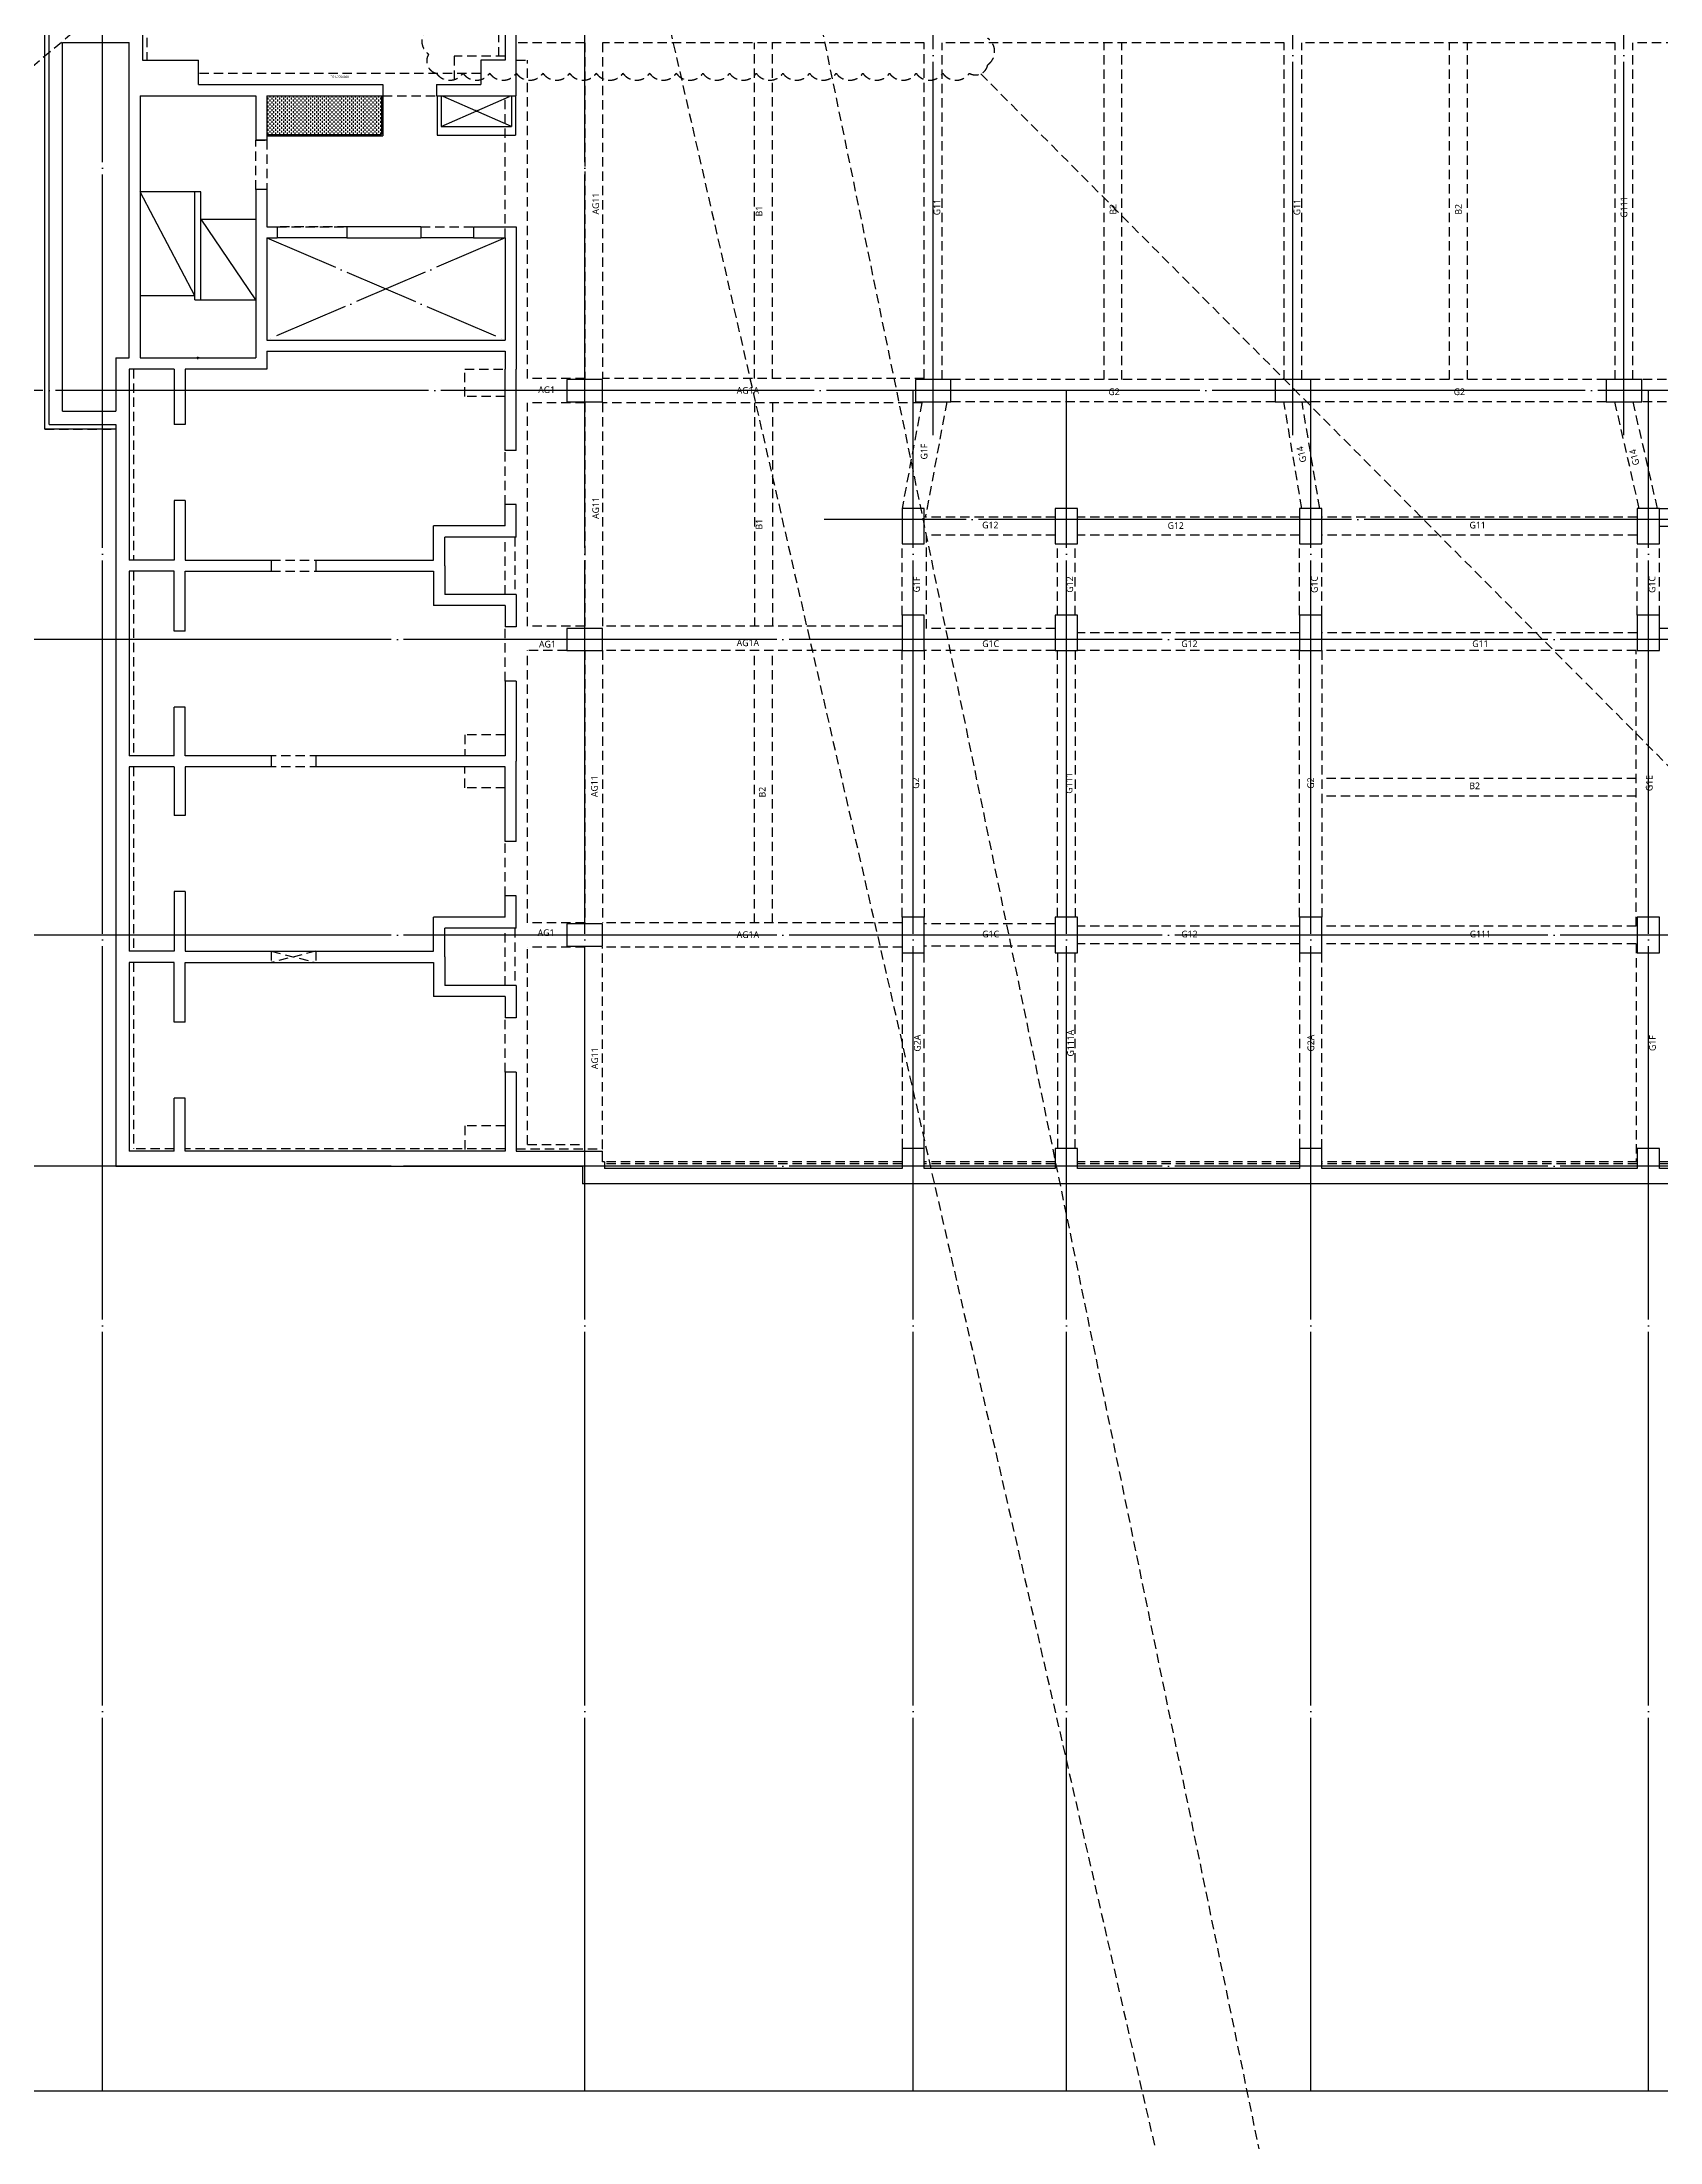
# Model space of a CAD drawing. Header units: millimetres. Extents: x 327808 to 2562540, y -728300 to 402793.
# Drawn here: x 1838888 to 1875313, y -681054 to -633808 of the extents above; entities that cross this region are included whole.
import ezdxf
from ezdxf.enums import TextEntityAlignment as Align
from ezdxf.xclip import XClip

# ---------------------------------------------------------------- set-up
doc = ezdxf.new("R2010")
doc.units = ezdxf.units.MM
doc.header["$LTSCALE"] = 140
doc.header["$XCLIPFRAME"] = 0
for name, pattern in [('XS-지하주차장$0$CEN', [62, 60, -1, 0, -1]), ('XS-지하주차장$0$DDOT', [14, 12, -1, 0, -1]), ('XS-지하주차장$0$HID', [2.3, 1.5, -0.8])]:
    doc.linetypes.add(name, pattern=pattern)
for name, color, linetype, plot in [('XS-지하주차장$0$0106', 3, 'XS-지하주차장$0$HID', False), ('XS-지하주차장$0$B-TEXT', 7, 'Continuous', False), ('XS-지하주차장$0$DEFPOINT', 144, 'Continuous', False), ('XS-지하주차장$0$G-TEXT', 3, 'Continuous', False), ('XS-지하주차장$0$PD', 145, 'XS-지하주차장$0$HID', False)]:
    doc.layers.add(name, color=color, linetype=linetype, plot=plot)
for name, color, linetype in [('XS-지하주차장$0$AWG', 5, 'XS-지하주차장$0$HID'), ('XS-지하주차장$0$B', 9, 'XS-지하주차장$0$HID'), ('XS-지하주차장$0$BEAM', 6, 'XS-지하주차장$0$HID'), ('XS-지하주차장$0$CEN-P', 14, 'XS-지하주차장$0$CEN'), ('XS-지하주차장$0$COL', 2, 'Continuous'), ('XS-지하주차장$0$DASH', 8, 'Continuous'), ('XS-지하주차장$0$EL7', 7, 'Continuous'), ('XS-지하주차장$0$FP-CORE', 8, 'Continuous'), ('XS-지하주차장$0$G', 4, 'XS-지하주차장$0$HID'), ('XS-지하주차장$0$HID', 7, 'XS-지하주차장$0$HID'), ('XS-지하주차장$0$OPEN', 9, 'XS-지하주차장$0$DDOT'), ('XS-지하주차장$0$STEEL', 9, 'Continuous'), ('XS-지하주차장$0$TG', 30, 'XS-지하주차장$0$HID'), ('XS-지하주차장$0$W1', 2, 'Continuous'), ('XS-지하주차장$0$W1-H', 11, 'XS-지하주차장$0$HID'), ('XS-지하주차장$0$W2', 9, 'Continuous'), ('XS-지하주차장$0$WG', 6, 'XS-지하주차장$0$HID')]:
    doc.layers.add(name, color=color, linetype=linetype)
doc.styles.add('XS-지하주차장$0$맑은 고딕', font='malgun.ttf')
doc.styles.add('XS-지하주차장$0$맑은고딕', font='malgun.ttf')

# ---------------------------------------------------------------- blocks, each defined once
blk = doc.blocks.new('XS-지하주차장$0$B1-3')
at = {"layer": 'XS-지하주차장$0$DASH'}
h = blk.add_hatch(dxfattribs=at)
h.set_pattern_fill('DASH', color=256, scale=350, angle=180, style=0)
h.set_pattern_definition([(2e-15, (-352465.525, 2358.91), (43.75, 43.75), [43.75, -43.75])])
h.paths.add_polyline_path([(24595, 3100), (25465, 3100), (25465, 5680), (24595, 5680)])
at = {"layer": 'XS-지하주차장$0$DEFPOINT', "color": 1}
for p, q in [((30520, 1550), (30470, 1550)), ((30495, 1575), (30495, 1525))]:
    blk.add_line(p, q, dxfattribs=at)
at = {"layer": 'XS-지하주차장$0$EL7'}
for p, q in [((27795, 7755), (27795, 6565)), ((27795, 4900), (27795, 3330))]:
    blk.add_line(p, q, dxfattribs=at)
at = {"layer": 'XS-지하주차장$0$FP-CORE'}
for p, q in [((27370, 1620), (27370, 2850)), ((29190, 2850), (27370, 1620)), ((29190, 1482), (29190, 2850)), ((26760, 1617), (26760, 250)), ((29190, 1617), (26760, 1617)), ((29190, 1482), (26760, 1482)), ((29100, 1480), (26760, 250)), ((29100, 1480), (29100, 250))]:
    blk.add_line(p, q, dxfattribs=at)
at = {"layer": 'XS-지하주차장$0$OPEN'}
for p, q in [((25290, 7025), (24595, 8610)), ((25290, 8610), (24595, 7025)), ((27795, 3100), (30095, 8465)), ((27795, 8465), (30095, 3100))]:
    blk.add_line(p, q, dxfattribs=at)
at = {"layer": 'XS-지하주차장$0$PD'}
for p, q in [((34525, 8685), (35815, 8685)), ((43325, 8685), (44615, 8685)), ((23705, 8465), (23705, 7315)), ((30745, 7555), (30745, 8465)), ((31365, 8465), (31365, 7555)), ((38975, 8465), (38975, 7555)), ((40165, 8465), (40165, 7555)), ((47775, 8465), (47775, 7555)), ((23705, 7315), (24345, 7315)), ((31365, 7555), (30745, 7555)), ((38975, 7555), (39445, 7555)), ((40165, 7555), (39695, 7555)), ((47775, 7555), (48340, 7555))]:
    blk.add_line(p, q, dxfattribs=at)
at = {"layer": 'XS-지하주차장$0$STEEL'}
for p, q in [((24595, 5710), (25495, 5710)), ((24595, 5680), (25465, 5680)), ((25465, 3100), (25465, 5680)), ((25495, 3100), (25495, 5710))]:
    blk.add_line(p, q, dxfattribs=at)
at = {"layer": 'XS-지하주차장$0$W1'}
for p, q in [((48340, 8715), (48340, 10655)), ((48580, 10655), (48340, 10655)), ((48690, 10205), (48690, -300)), ((24595, 8715), (21615, 8715)), ((24595, 6920), (24595, 8715)), ((27545, 8715), (30745, 8715)), ((27545, 7755), (27545, 8715)), ((32575, 8715), (30745, 8715)), ((32575, 8715), (32575, 8465)), ((34525, 8715), (33795, 8715)), ((33795, 8715), (33795, 8465)), ((34525, 8715), (34525, 7105)), ((35815, 8715), (36545, 8715)), ((35815, 8715), (35815, 7105)), ((36545, 8715), (36545, 8465)), ((37765, 8715), (39570, 8715)), ((37765, 8715), (37765, 8465)), ((41375, 8715), (39570, 8715)), ((41375, 8715), (41375, 8465)), ((43325, 8715), (42595, 8715)), ((42595, 8715), (42595, 8465)), ((43325, 8715), (43325, 7105)), ((44615, 8715), (45345, 8715)), ((44615, 8715), (44615, 7105)), ((45345, 8715), (45345, 8465)), ((46565, 8715), (48340, 8715)), ((46565, 8715), (46565, 8465)), ((22215, 8465), (23795, 8465)), ((23795, 8465), (23795, 7915)), ((27795, 8465), (30095, 8465)), ((27795, 7755), (27795, 8465)), ((30095, 3100), (30095, 8465)), ((30345, 3100), (30345, 8465)), ((30345, 8465), (30745, 8465)), ((32575, 8465), (30745, 8465)), ((34275, 8465), (33795, 8465)), ((34275, 8465), (34275, 6855)), ((36065, 8465), (36545, 8465)), ((36065, 8465), (36065, 6855)), ((37765, 8465), (39445, 8465)), ((39445, 8465), (39445, 4200)), ((39695, 8465), (39695, 4200)), ((41375, 8465), (39695, 8465)), ((43075, 8465), (42595, 8465)), ((43075, 8465), (43075, 6855)), ((44865, 8465), (45345, 8465)), ((44865, 8465), (44865, 6855)), ((46565, 8465), (48340, 8465)), ((48340, 8465), (48340, 1265)), ((23795, 7915), (24345, 7915)), ((24345, 6920), (24345, 7915)), ((27545, 7755), (27795, 7755)), ((35170, 7105), (34525, 7105)), ((35170, 7105), (35815, 7105)), ((43970, 7105), (43325, 7105)), ((43970, 7105), (44615, 7105)), ((24345, 6920), (24595, 6920)), ((35045, 6855), (34275, 6855)), ((35045, 4200), (35045, 6855)), ((35295, 6855), (36065, 6855)), ((35295, 4200), (35295, 6855)), ((43845, 6855), (43075, 6855)), ((43845, 1265), (43845, 6855)), ((44095, 1265), (44095, 6855)), ((44095, 6855), (44865, 6855)), ((27545, 6565), (27545, 4900)), ((27545, 6565), (27795, 6565)), ((27795, 4900), (27795, 6565)), ((24345, 1565), (24345, 5710)), ((24345, 5710), (24595, 5710)), ((24595, 3100), (24595, 5710)), ((27545, 4900), (27795, 4900)), ((35045, 4200), (35295, 4200)), ((39445, 4200), (39695, 4200)), ((27545, 3330), (27795, 3330)), ((27545, 3100), (27545, 3330)), ((27795, 3100), (27795, 3330)), ((24595, 3100), (25595, 3100)), ((24595, 250), (24595, 2850)), ((24595, 2850), (25595, 2850)), ((25595, 3100), (25595, 2850)), ((26705, 3100), (27545, 3100)), ((26705, 3100), (26705, 2850)), ((26705, 2850), (30495, 2850)), ((27795, 3100), (30095, 3100)), ((30345, 3100), (30745, 3100)), ((30495, 250), (30495, 2850)), ((30745, 3100), (30745, 1265)), ((35045, 1265), (35045, 3200)), ((35045, 3200), (35295, 3200)), ((35295, 1265), (35295, 3200)), ((39445, 3200), (39695, 3200)), ((39445, 3200), (39445, 1265)), ((39695, 3200), (39695, 1265)), ((23795, 300), (23795, 1565)), ((24345, 1565), (23795, 1565)), ((30745, 1265), (31990, 1265)), ((30745, 1015), (30745, 0)), ((30745, 1015), (31990, 1015)), ((31990, 1265), (31990, 1015)), ((33700, 1265), (35045, 1265)), ((33700, 1265), (33700, 1015)), ((33700, 1015), (35045, 1015)), ((35045, 1015), (35045, 0)), ((36640, 1265), (35295, 1265)), ((36640, 1015), (35295, 1015)), ((35295, 1015), (35295, 0)), ((36640, 1265), (36640, 1015)), ((39445, 1265), (38350, 1265)), ((38350, 1265), (38350, 1015)), ((39445, 1015), (38350, 1015)), ((39445, 1015), (39445, 0)), ((39695, 1265), (40790, 1265)), ((39695, 1015), (39695, 0)), ((39695, 1015), (40790, 1015)), ((40790, 1265), (40790, 1015)), ((42500, 1265), (43845, 1265)), ((42500, 1265), (42500, 1015)), ((42500, 1015), (43845, 1015)), ((43845, 1015), (43845, 0)), ((45440, 1265), (44095, 1265)), ((45440, 1015), (44095, 1015)), ((44095, 1015), (44095, 0)), ((45440, 1265), (45440, 1015)), ((48340, 1265), (47150, 1265)), ((47150, 1265), (47150, 1015)), ((48340, 1015), (47150, 1015)), ((48340, 1015), (48340, 0)), ((20720, 300), (23795, 300)), ((24595, 250), (30495, 250)), ((30495, 0), (23395, 0)), ((23395, -1500), (23395, 0)), ((30495, -300), (30495, 0)), ((30495, -300), (31695, -300)), ((30745, 0), (35045, 0)), ((31695, -1500), (31695, -300)), ((31995, -1800), (31995, -300)), ((31995, -300), (48690, -300)), ((35295, 0), (39445, 0)), ((39695, 0), (43845, 0)), ((44095, 0), (48340, 0)), ((31995, -1800), (23095, -1800)), ((31695, -1500), (23395, -1500))]:
    blk.add_line(p, q, dxfattribs=at)
at = {"layer": 'XS-지하주차장$0$W2'}
for p, q in [((24595, 8700), (25480, 8700)), ((24595, 8610), (25290, 8610)), ((25290, 7025), (25290, 8610)), ((25480, 6935), (25480, 8700)), ((24595, 7025), (25290, 7025)), ((24595, 6935), (25480, 6935))]:
    blk.add_line(p, q, dxfattribs=at)
at = {"layer": 'XS-지하주차장$0$DEFPOINT', "color": 1, "style": 'XS-지하주차장$0$맑은고딕', "width": 0.8}
blk.add_text('ST', height=50, dxfattribs=at).set_placement((24943, 7817), align=Align.MIDDLE_CENTER)
blk = doc.blocks.new('XS-지하주차장$0$B2-W')
at = {"layer": 'XS-지하주차장$0$W1-H'}
for p, q in [((700, 27970), (700, 24895)), ((9015, 24095), (9015, 27075)), ((8765, 26475), (8765, 24895)), ((-1600, 16595), (-1600, 25695)), ((-1200, 25295), (300, 25295)), ((-1200, 16995), (-1200, 25295)), ((300, 18195), (300, 25295)), ((700, 24895), (1865, 24895)), ((1865, 24345), (1865, 24895)), ((8765, 24895), (8215, 24895)), ((8215, 24895), (8215, 24345)), ((1865, 24345), (6010, 24345)), ((6010, 24345), (6010, 24095)), ((7220, 24345), (8215, 24345)), ((7220, 24345), (7220, 24095)), ((550, 24095), (3150, 24095)), ((550, 24095), (550, 18195)), ((3150, 24095), (3150, 23095)), ((3400, 24095), (6010, 24095)), ((3400, 24095), (3400, 23095)), ((7220, 24095), (9015, 24095)), ((3400, 23095), (3150, 23095)), ((3400, 21985), (3150, 21985)), ((3150, 21985), (3150, 18195)), ((3400, 21985), (3400, 21145)), ((3400, 21145), (3630, 21145)), ((3400, 20895), (3400, 18595)), ((3400, 20895), (3630, 20895)), ((3630, 21145), (3630, 20895)), ((6865, 21145), (5200, 21145)), ((5200, 21145), (5200, 20895)), ((5200, 20895), (6865, 20895)), ((6865, 21145), (6865, 20895)), ((8055, 21145), (9015, 21145)), ((8055, 21145), (8055, 20895)), ((8055, 20895), (8765, 20895)), ((8765, 20895), (8765, 18595)), ((9015, 21145), (9015, 17945)), ((3400, 18595), (8765, 18595)), ((0, 18195), (0, 16995)), ((0, 18195), (300, 18195)), ((550, 18195), (3150, 18195)), ((3400, 18345), (3400, 17945)), ((3400, 18345), (8765, 18345)), ((8765, 18345), (8765, 17945)), ((400, 17945), (400, 13645)), ((1315, 17945), (400, 17945)), ((1315, 17945), (1315, 16700)), ((1565, 17945), (1565, 16700)), ((3400, 17945), (1565, 17945)), ((8765, 16115), (8765, 17945)), ((9015, 16115), (9015, 17945)), ((10155, 17710), (10155, 17210)), ((10955, 17710), (10155, 17710)), ((10955, 17210), (10955, 17710)), ((18000, 17710), (18000, 17210)), ((18800, 17710), (18000, 17710)), ((18800, 17210), (18800, 17710)), ((26100, 17710), (26100, 17210)), ((26900, 17710), (26100, 17710)), ((26900, 17210), (26900, 17710)), ((33550, 17710), (33550, 17210)), ((34350, 17710), (33550, 17710)), ((34350, 17210), (34350, 17710)), ((10155, 17210), (10955, 17210)), ((18000, 17210), (18800, 17210)), ((26100, 17210), (26900, 17210)), ((33550, 17210), (34350, 17210)), ((-1600, 16595), (0, 16595)), ((-1200, 16995), (0, 16995)), ((0, 16595), (0, 0)), ((1565, 16700), (1315, 16700)), ((9015, 16115), (8765, 16115)), ((1565, 14990), (1315, 14990)), ((1315, 14990), (1315, 13645)), ((1565, 14990), (1565, 13645)), ((8765, 14415), (8765, 14895)), ((9015, 14895), (8765, 14895)), ((9015, 14165), (9015, 14895)), ((18200, 14810), (17700, 14810)), ((17700, 14810), (17700, 14010)), ((18200, 14010), (18200, 14810)), ((21650, 14810), (21150, 14810)), ((21150, 14810), (21150, 14010)), ((21650, 14010), (21650, 14810)), ((27150, 14810), (26650, 14810)), ((26650, 14810), (26650, 14010)), ((27150, 14010), (27150, 14810)), ((34750, 14810), (34250, 14810)), ((34250, 14810), (34250, 14010)), ((34750, 14010), (34750, 14810)), ((7155, 13645), (7155, 14415)), ((8765, 14415), (7155, 14415)), ((7405, 13520), (7405, 14165)), ((9015, 14165), (7405, 14165)), ((17700, 14010), (18200, 14010)), ((21150, 14010), (21650, 14010)), ((26650, 14010), (27150, 14010)), ((34250, 14010), (34750, 14010)), ((1315, 13645), (400, 13645)), ((400, 13395), (400, 9245)), ((1315, 13395), (400, 13395)), ((1315, 12050), (1315, 13395)), ((1565, 13645), (7155, 13645)), ((1565, 12050), (1565, 13395)), ((1565, 13395), (7155, 13395)), ((7155, 13395), (7155, 12625)), ((7405, 13520), (7405, 12875)), ((9015, 12875), (7405, 12875)), ((9015, 12875), (9015, 12145)), ((8765, 12625), (7155, 12625)), ((8765, 12625), (8765, 12145)), ((18200, 12410), (17700, 12410)), ((17700, 12410), (17700, 11610)), ((18200, 11610), (18200, 12410)), ((21650, 12410), (21150, 12410)), ((21150, 12410), (21150, 11610)), ((21650, 11610), (21650, 12410)), ((27150, 12410), (26650, 12410)), ((26650, 12410), (26650, 11610)), ((27150, 11610), (27150, 12410)), ((34750, 12410), (34250, 12410)), ((34250, 12410), (34250, 11610)), ((34750, 11610), (34750, 12410)), ((1565, 12050), (1315, 12050)), ((9015, 12145), (8765, 12145)), ((10155, 12110), (10155, 11610)), ((10955, 12110), (10155, 12110)), ((10955, 11610), (10955, 12110)), ((10155, 11610), (10955, 11610)), ((17700, 11610), (18200, 11610)), ((21150, 11610), (21650, 11610)), ((26650, 11610), (27150, 11610)), ((34250, 11610), (34750, 11610)), ((8765, 10925), (8765, 9245)), ((9015, 10925), (8765, 10925)), ((9015, 10925), (9015, 9120)), ((1565, 10340), (1315, 10340)), ((1315, 9245), (1315, 10340)), ((1565, 9245), (1565, 10340)), ((1315, 9245), (400, 9245)), ((1315, 8995), (400, 8995)), ((400, 8995), (400, 4845)), ((1315, 8995), (1315, 7900)), ((8765, 9245), (1565, 9245)), ((1565, 8995), (1565, 7900)), ((8765, 8995), (1565, 8995)), ((8765, 7315), (8765, 8995)), ((9015, 7315), (9015, 9120)), ((1565, 7900), (1315, 7900)), ((9015, 7315), (8765, 7315)), ((1565, 6190), (1315, 6190)), ((1315, 6190), (1315, 4845)), ((1565, 6190), (1565, 4845)), ((8765, 5615), (8765, 6095)), ((9015, 6095), (8765, 6095)), ((9015, 5365), (9015, 6095)), ((7155, 4845), (7155, 5615)), ((8765, 5615), (7155, 5615)), ((7405, 4720), (7405, 5365)), ((9015, 5365), (7405, 5365)), ((10155, 5460), (10155, 4960)), ((10955, 5460), (10155, 5460)), ((10955, 4960), (10955, 5460)), ((18200, 5610), (17700, 5610)), ((17700, 5610), (17700, 4810)), ((18200, 4810), (18200, 5610)), ((21650, 5610), (21150, 5610)), ((21150, 5610), (21150, 4810)), ((21650, 4810), (21650, 5610)), ((27150, 5610), (26650, 5610)), ((26650, 5610), (26650, 4810)), ((27150, 4810), (27150, 5610)), ((34750, 5610), (34250, 5610)), ((34250, 5610), (34250, 4810)), ((34750, 4810), (34750, 5610)), ((1315, 4845), (400, 4845)), ((1565, 4845), (7155, 4845)), ((10155, 4960), (10955, 4960)), ((17700, 4810), (18200, 4810)), ((21150, 4810), (21650, 4810)), ((26650, 4810), (27150, 4810)), ((34250, 4810), (34750, 4810)), ((400, 4595), (400, 400)), ((1315, 4595), (400, 4595)), ((1315, 3250), (1315, 4595)), ((1565, 3250), (1565, 4595)), ((1565, 4595), (7155, 4595)), ((7155, 4595), (7155, 3825)), ((7405, 4720), (7405, 4075)), ((8765, 3825), (7155, 3825)), ((9015, 4075), (7405, 4075)), ((8765, 3825), (8765, 3345)), ((9015, 4075), (9015, 3345)), ((9015, 3345), (8765, 3345)), ((1565, 3250), (1315, 3250)), ((8765, 2125), (8765, 400)), ((9015, 2125), (8765, 2125)), ((9015, 2125), (9015, 400)), ((1565, 1540), (1315, 1540)), ((1315, 400), (1315, 1540)), ((1565, 400), (1565, 1540)), ((10505, 0), (0, 0)), ((1315, 400), (400, 400)), ((8765, 400), (1565, 400)), ((9015, 400), (10955, 400)), ((10505, 0), (10505, -390)), ((10955, 110), (10955, 400)), ((11005, 110), (10955, 110)), ((11005, 110), (11005, 60)), ((17700, 60), (11005, 60)), ((18200, 410), (17700, 410)), ((17700, 410), (17700, 60)), ((18200, 60), (18200, 410)), ((21150, 60), (18200, 60)), ((21650, 410), (21150, 410)), ((21150, 410), (21150, 60)), ((21650, 60), (21650, 410)), ((26650, 60), (21650, 60)), ((27150, 410), (26650, 410)), ((26650, 410), (26650, 60)), ((27150, 60), (27150, 410)), ((34250, 60), (27150, 60)), ((34750, 410), (34250, 410)), ((34250, 410), (34250, 60)), ((34750, 60), (34750, 410)), ((42350, 60), (34750, 60)), ((66750, -390), (10505, -390))]:
    blk.add_line(p, q, dxfattribs=at)
blk = doc.blocks.new('XS-지하주차장')
at = {"layer": 'XS-지하주차장$0$0106'}
for p, q in [((330686, -80278), (548805, 103348)), ((551125, 98537), (586365, -55305)), ((586365, -55305), (554712, 98182)), ((558982, 93777), (731996, -80278))]:
    blk.add_line(p, q, dxfattribs=at)
blk.add_lwpolyline([(559138, 94578, -0.520567), (559138, 93978, -0.520567), (558727, 93789, -0.520567), (558127, 93789, -0.520567), (557527, 93789, -0.520567), (556927, 93789, -0.520567), (556327, 93789, -0.520567), (555727, 93789, -0.520567), (555127, 93789, -0.520567), (554527, 93789, -0.520567), (553927, 93789, -0.520567), (553327, 93789, -0.520567), (552727, 93789, -0.520567), (552127, 93789, -0.520567), (551527, 93789, -0.520567), (550927, 93789, -0.520567), (550327, 93789, -0.520567), (549727, 93789, -0.520567), (549127, 93789, -0.520567), (548527, 93789, -0.520567), (547927, 93789, -0.520567), (547327, 93789, -0.520567), (546727, 93789, -0.520567), (546554, 94216, -0.520567), (546554, 94816, -0.520567)], format="xyb", dxfattribs=at)
at = {"layer": 'XS-지하주차장$0$AWG'}
for p, q in [((548525, 94085), (548775, 94085)), ((548775, 86925), (548775, 94085)), ((548275, 90085), (548275, 93285)), ((548775, 81350), (548775, 86375)), ((548275, 84085), (548275, 85305)), ((548275, 82065), (548275, 83355)), ((548275, 80115), (548275, 81335)), ((548775, 74675), (548775, 80800)), ((548275, 75285), (548275, 76505)), ((548275, 73265), (548275, 74555)), ((548775, 69690), (548775, 74125)), ((548275, 71315), (548275, 72535)), ((548775, 69690), (550065, 69690))]:
    blk.add_line(p, q, dxfattribs=at)
at = {"layer": 'XS-지하주차장$0$B'}
for p, q in [((553890, 86925), (553890, 94475)), ((554290, 86925), (554290, 94475)), ((561760, 86900), (561760, 94475)), ((562160, 86900), (562160, 94475)), ((569535, 86900), (569535, 94475)), ((569935, 86900), (569935, 94475)), ((553890, 86375), (553890, 81350)), ((554290, 86375), (554290, 81350)), ((553890, 74675), (553890, 80800)), ((554290, 74675), (554290, 80800)), ((573735, 77925), (566660, 77925)), ((573735, 77525), (566660, 77525))]:
    blk.add_line(p, q, dxfattribs=at)
at = {"layer": 'XS-지하주차장$0$BEAM'}
blk.add_line((546375, 90335), (547565, 90335), dxfattribs=at)
for points in [[(542660, 92285), (542910, 92285), (542910, 91175), (542660, 91175)], [(543140, 90335), (544710, 90335), (544710, 90335), (543140, 90335)]]:
    blk.add_lwpolyline(points, close=True, dxfattribs=at)
at = {"layer": 'XS-지하주차장$0$CEN-P'}
for p, q in [((539210, 48390), (539210, 243390)), ((573460, 85650), (573460, 243390)), ((550065, 48390), (550065, 120050)), ((607310, 86650), (504010, 86650)), ((557460, 48390), (557460, 86650)), ((727990, 81050), (504010, 81050)), ((727990, 74400), (504010, 74400)), ((727990, 69200), (504010, 69200))]:
    blk.add_line(p, q, dxfattribs=at)
at = {"layer": 'XS-지하주차장$0$CEN-P', "color": 181}
for p, q in [((557910, 85650), (557910, 120050)), ((566010, 85650), (566010, 120050))]:
    blk.add_line(p, q, dxfattribs=at)
at = {"layer": 'XS-지하주차장$0$CEN-P', "color": 124}
for p, q in [((560910, 48390), (560910, 86650)), ((566410, 48390), (566410, 86650)), ((574010, 48390), (574010, 86650)), ((576010, 83750), (555460, 83750))]:
    blk.add_line(p, q, dxfattribs=at)
at = {"layer": 'XS-지하주차장$0$COL'}
for p, q in [((557710, 69600), (557210, 69600)), ((557210, 69600), (557210, 69150)), ((557710, 69150), (557710, 69600)), ((561160, 69600), (560660, 69600)), ((560660, 69600), (560660, 69150)), ((561160, 69150), (561160, 69600)), ((566660, 69600), (566160, 69600)), ((566160, 69600), (566160, 69150)), ((566660, 69150), (566660, 69600)), ((574260, 69600), (573760, 69600)), ((573760, 69600), (573760, 69150)), ((574260, 69150), (574260, 69600)), ((550015, 69190), (550015, 68800)), ((550515, 69300), (550465, 69300)), ((550515, 69300), (550515, 69150)), ((557210, 69150), (550515, 69150)), ((560660, 69150), (557710, 69150)), ((566160, 69150), (561160, 69150)), ((573760, 69150), (566660, 69150)), ((581860, 69150), (574260, 69150)), ((606260, 68800), (550015, 68800))]:
    blk.add_line(p, q, dxfattribs=at)
for points in [[(549665, 86900), (549665, 86400), (550465, 86400), (550465, 86900)], [(557510, 86900), (557510, 86400), (558310, 86400), (558310, 86900)], [(565610, 86900), (565610, 86400), (566410, 86400), (566410, 86900)], [(573060, 86900), (573060, 86400), (573860, 86400), (573860, 86900)], [(557710, 84000), (557210, 84000), (557210, 83200), (557710, 83200)], [(561160, 84000), (560660, 84000), (560660, 83200), (561160, 83200)], [(566660, 84000), (566160, 84000), (566160, 83200), (566660, 83200)], [(574260, 84000), (573760, 84000), (573760, 83200), (574260, 83200)], [(549665, 81300), (549665, 80800), (550465, 80800), (550465, 81300)], [(557710, 81600), (557210, 81600), (557210, 80800), (557710, 80800)], [(561160, 81600), (560660, 81600), (560660, 80800), (561160, 80800)], [(566660, 81600), (566160, 81600), (566160, 80800), (566660, 80800)], [(574260, 81600), (573760, 81600), (573760, 80800), (574260, 80800)], [(549665, 74650), (549665, 74150), (550465, 74150), (550465, 74650)], [(557710, 74800), (557210, 74800), (557210, 74000), (557710, 74000)], [(561160, 74800), (560660, 74800), (560660, 74000), (561160, 74000)], [(566660, 74800), (566160, 74800), (566160, 74000), (566660, 74000)], [(574260, 74800), (573760, 74800), (573760, 74000), (574260, 74000)]]:
    blk.add_lwpolyline(points, close=True, dxfattribs=at)
at = {"layer": 'XS-지하주차장$0$DEFPOINT'}
blk.add_lwpolyline([(504010, 48390), (504010, 243390), (727990, 243390), (727990, 48390)], close=True, dxfattribs=at)
at = {"layer": 'XS-지하주차장$0$EL7'}
blk.add_lwpolyline([(539510, 85785), (537910, 85785), (537910, 94885), (539810, 94885)], dxfattribs=at)
at = {"layer": 'XS-지하주차장$0$G'}
for p, q in [((550065, 94475), (548525, 94475)), ((550065, 94475), (550065, 86925)), ((557710, 94475), (550465, 94475)), ((550465, 94475), (550465, 86925)), ((557710, 86925), (557710, 94475)), ((558110, 86900), (558110, 94475)), ((565810, 94475), (558110, 94475)), ((565810, 86900), (565810, 94475)), ((566210, 86900), (566210, 94475)), ((573260, 94475), (566210, 94475)), ((573260, 86900), (573260, 94475)), ((578160, 94475), (573660, 94475)), ((573660, 86900), (573660, 94475)), ((550065, 86925), (548775, 86925)), ((557710, 86925), (550465, 86925)), ((565610, 86900), (558310, 86900)), ((573060, 86900), (566410, 86900)), ((577960, 86900), (573860, 86900)), ((550065, 86375), (548775, 86375)), ((550065, 86375), (550065, 81350)), ((557655, 86375), (550465, 86375)), ((550465, 86375), (550465, 81350)), ((557655, 86375), (557210, 84000)), ((558220, 86400), (557732, 83800)), ((565610, 86400), (558220, 86400)), ((566207, 84000), (565807, 86400)), ((566613, 84000), (566213, 86400)), ((573060, 86400), (566410, 86400)), ((573805, 84000), (573255, 86400)), ((574215, 84000), (573665, 86400)), ((577960, 86400), (573860, 86400)), ((560660, 83800), (557732, 83800)), ((566160, 83800), (561160, 83800)), ((573760, 83800), (566660, 83800)), ((574260, 84000), (582610, 84000)), ((557210, 81600), (557210, 83200)), ((560660, 83400), (557760, 83400)), ((557760, 81300), (557760, 83400)), ((560710, 81600), (560710, 83200)), ((561110, 81600), (561110, 83200)), ((566160, 83400), (561160, 83400)), ((566160, 81600), (566160, 83200)), ((573760, 83400), (566660, 83400)), ((566660, 81600), (566660, 83200)), ((573760, 81600), (573760, 83200)), ((574260, 83600), (582610, 83600)), ((574260, 81600), (574260, 83200)), ((550065, 81350), (548775, 81350)), ((557210, 81350), (550465, 81350)), ((560660, 81300), (557760, 81300)), ((581860, 81300), (574260, 81300)), ((549665, 80800), (548775, 80800)), ((550065, 80800), (550065, 74675)), ((557210, 80800), (550465, 80800)), ((550465, 80800), (550465, 74675)), ((557210, 74800), (557210, 80800)), ((560660, 80800), (557710, 80800)), ((557710, 80800), (557710, 74800)), ((560710, 74800), (560710, 80800)), ((561110, 80800), (561110, 74800)), ((566160, 81200), (561160, 81200)), ((566160, 80800), (561160, 80800)), ((566160, 74800), (566160, 80800)), ((573760, 81200), (566660, 81200)), ((573735, 80800), (566660, 80800)), ((566660, 80800), (566660, 74800)), ((573735, 74600), (573735, 80800)), ((550065, 74675), (548775, 74675)), ((557210, 74675), (550465, 74675)), ((560660, 74650), (557710, 74650)), ((566160, 74600), (561160, 74600)), ((566160, 74200), (561160, 74200)), ((573735, 74600), (566660, 74600)), ((573735, 74200), (566660, 74200)), ((573735, 74200), (573735, 69300)), ((550065, 74125), (548775, 74125)), ((550065, 69690), (550065, 74125)), ((550465, 69590), (550465, 74125)), ((557210, 74125), (550465, 74125)), ((557210, 74000), (557210, 69600)), ((560660, 74150), (557710, 74150)), ((557710, 69600), (557710, 74000)), ((560710, 74000), (560710, 69600)), ((561110, 69600), (561110, 74000)), ((566160, 74000), (566160, 69600)), ((566660, 69600), (566660, 74000))]:
    blk.add_line(p, q, dxfattribs=at)
at = {"layer": 'XS-지하주차장$0$HID'}
for p, q in [((543010, 74035), (543010, 73785)), ((544010, 74035), (543010, 73785)), ((543010, 74035), (544010, 73785)), ((544010, 74035), (544010, 73785))]:
    blk.add_line(p, q, dxfattribs=at)
at = {"layer": 'XS-지하주차장$0$TG'}
for p, q in [((548125, 95665), (548125, 94085)), ((547725, 93785), (541375, 93785)), ((545520, 93285), (546730, 93285))]:
    blk.add_line(p, q, dxfattribs=at)
at = {"layer": 'XS-지하주차장$0$WG'}
for p, q in [((557210, 69300), (550515, 69300)), ((560660, 69300), (557710, 69300)), ((566160, 69300), (561160, 69300)), ((573760, 69300), (566660, 69300)), ((581860, 69300), (574260, 69300))]:
    blk.add_line(p, q, dxfattribs=at)
at = {"layer": 'XS-지하주차장$0$W1', "rotation": 270}
blk.add_blockref('XS-지하주차장$0$B1-3', (539810, 117880), dxfattribs=at)
at = {"layer": 'XS-지하주차장$0$W1-H'}
blk.add_blockref('XS-지하주차장$0$B2-W', (539510, 69190), dxfattribs=at)
at = {"layer": 'XS-지하주차장$0$B-TEXT', "color": 0, "style": 'XS-지하주차장$0$맑은 고딕'}
for s, rotation, p in [('AG11', 90, (550313, 90857)), ('B1', 90, (553991, 90689)), ('G11', 90, (557993, 90778)), ('B2', 90, (561959, 90728)), ('G11', 90, (566098, 90778)), ('B2', 90, (569734, 90728)), ('G111', 90, (573459, 90778)), ('G14 ', 104.3328, (566197, 85238)), ('G14', 104.3328, (573694, 85148)), ('AG11', 90, (550313, 84007)), ('B1', 90, (553991, 83643)), ('G12', 90, (560985, 82287)), ('G1C', 90, (566493, 82287)), ('G1C', 90, (574093, 82287)), ('AG11', 90, (550283, 77749)), ('B2', 90, (554062, 77616)), ('AG11', 90, (550291, 71628))]:
    blk.add_text(s, height=150, rotation=rotation, dxfattribs=at).set_placement(p, align=Align.MIDDLE_CENTER)
for s, p in [('G12', (559196, 83624)), ('G12', (563371, 83613)), ('G12', (563371, 83613)), ('G11', (570167, 83623)), ('B2', (570100, 77757))]:
    blk.add_text(s, height=150, dxfattribs=at).set_placement(p, align=Align.MIDDLE_CENTER)
at = {"layer": 'XS-지하주차장$0$DEFPOINT', "color": 2, "style": 'XS-지하주차장$0$맑은고딕'}
blk.add_text('TG1-500X600', height=50, dxfattribs=at).set_placement((544550, 93710), align=Align.MIDDLE_CENTER)
at = {"layer": 'XS-지하주차장$0$G-TEXT', "color": 3, "linetype": 'XS-지하주차장$0$HID', "style": 'XS-지하주차장$0$맑은 고딕'}
for s, p in [('AG1', (549209, 86669)), ('AG1A', (553739, 86654)), ('G2', (561981, 86623)), ('G2', (561981, 86623)), ('G2', (569756, 86623)), ('G2', (569756, 86623)), ('AG1', (549226, 80945)), ('AG1A', (553739, 80975)), ('G1C', (559204, 80955)), ('G12', (563679, 80955)), ('G11', (570229, 80955)), ('AG1', (549196, 74453)), ('AG1A', (553739, 74409)), ('G1C', (559204, 74423)), ('G12', (563679, 74423)), ('G111', (570229, 74423))]:
    blk.add_text(s, height=150, dxfattribs=at).set_placement(p, align=Align.MIDDLE_CENTER)
at = {"layer": 'XS-지하주차장$0$G-TEXT', "color": 1, "linetype": 'XS-지하주차장$0$HID', "style": 'XS-지하주차장$0$맑은 고딕'}
for p in [(557706, 85278), (557535, 82287), (574102, 71969)]:
    blk.add_text('G1F', height=150, rotation=90, dxfattribs=at).set_placement(p, align=Align.MIDDLE_CENTER)
at = {"layer": 'XS-지하주차장$0$G-TEXT', "color": 3, "linetype": 'XS-지하주차장$0$HID', "style": 'XS-지하주차장$0$맑은 고딕'}
for s, p in [('G111', (560969, 77819)), ('G1E', (574029, 77819)), ('G2', (557519, 77819)), ('G2', (566409, 77819)), ('G2A', (557552, 71969)), ('G111A', (561002, 71969)), ('G2A', (566412, 71969))]:
    blk.add_text(s, height=150, rotation=90, dxfattribs=at).set_placement(p, align=Align.MIDDLE_CENTER)

msp = doc.modelspace()

# ---------------------------------------------------------------- block references
ref = msp.add_blockref('XS-지하주차장', (1301040, -728300))
XClip(ref).set_block_clipping_path([(0, -0.0000000001), (1261500, 297000)])

doc.saveas('drawing.dxf')
